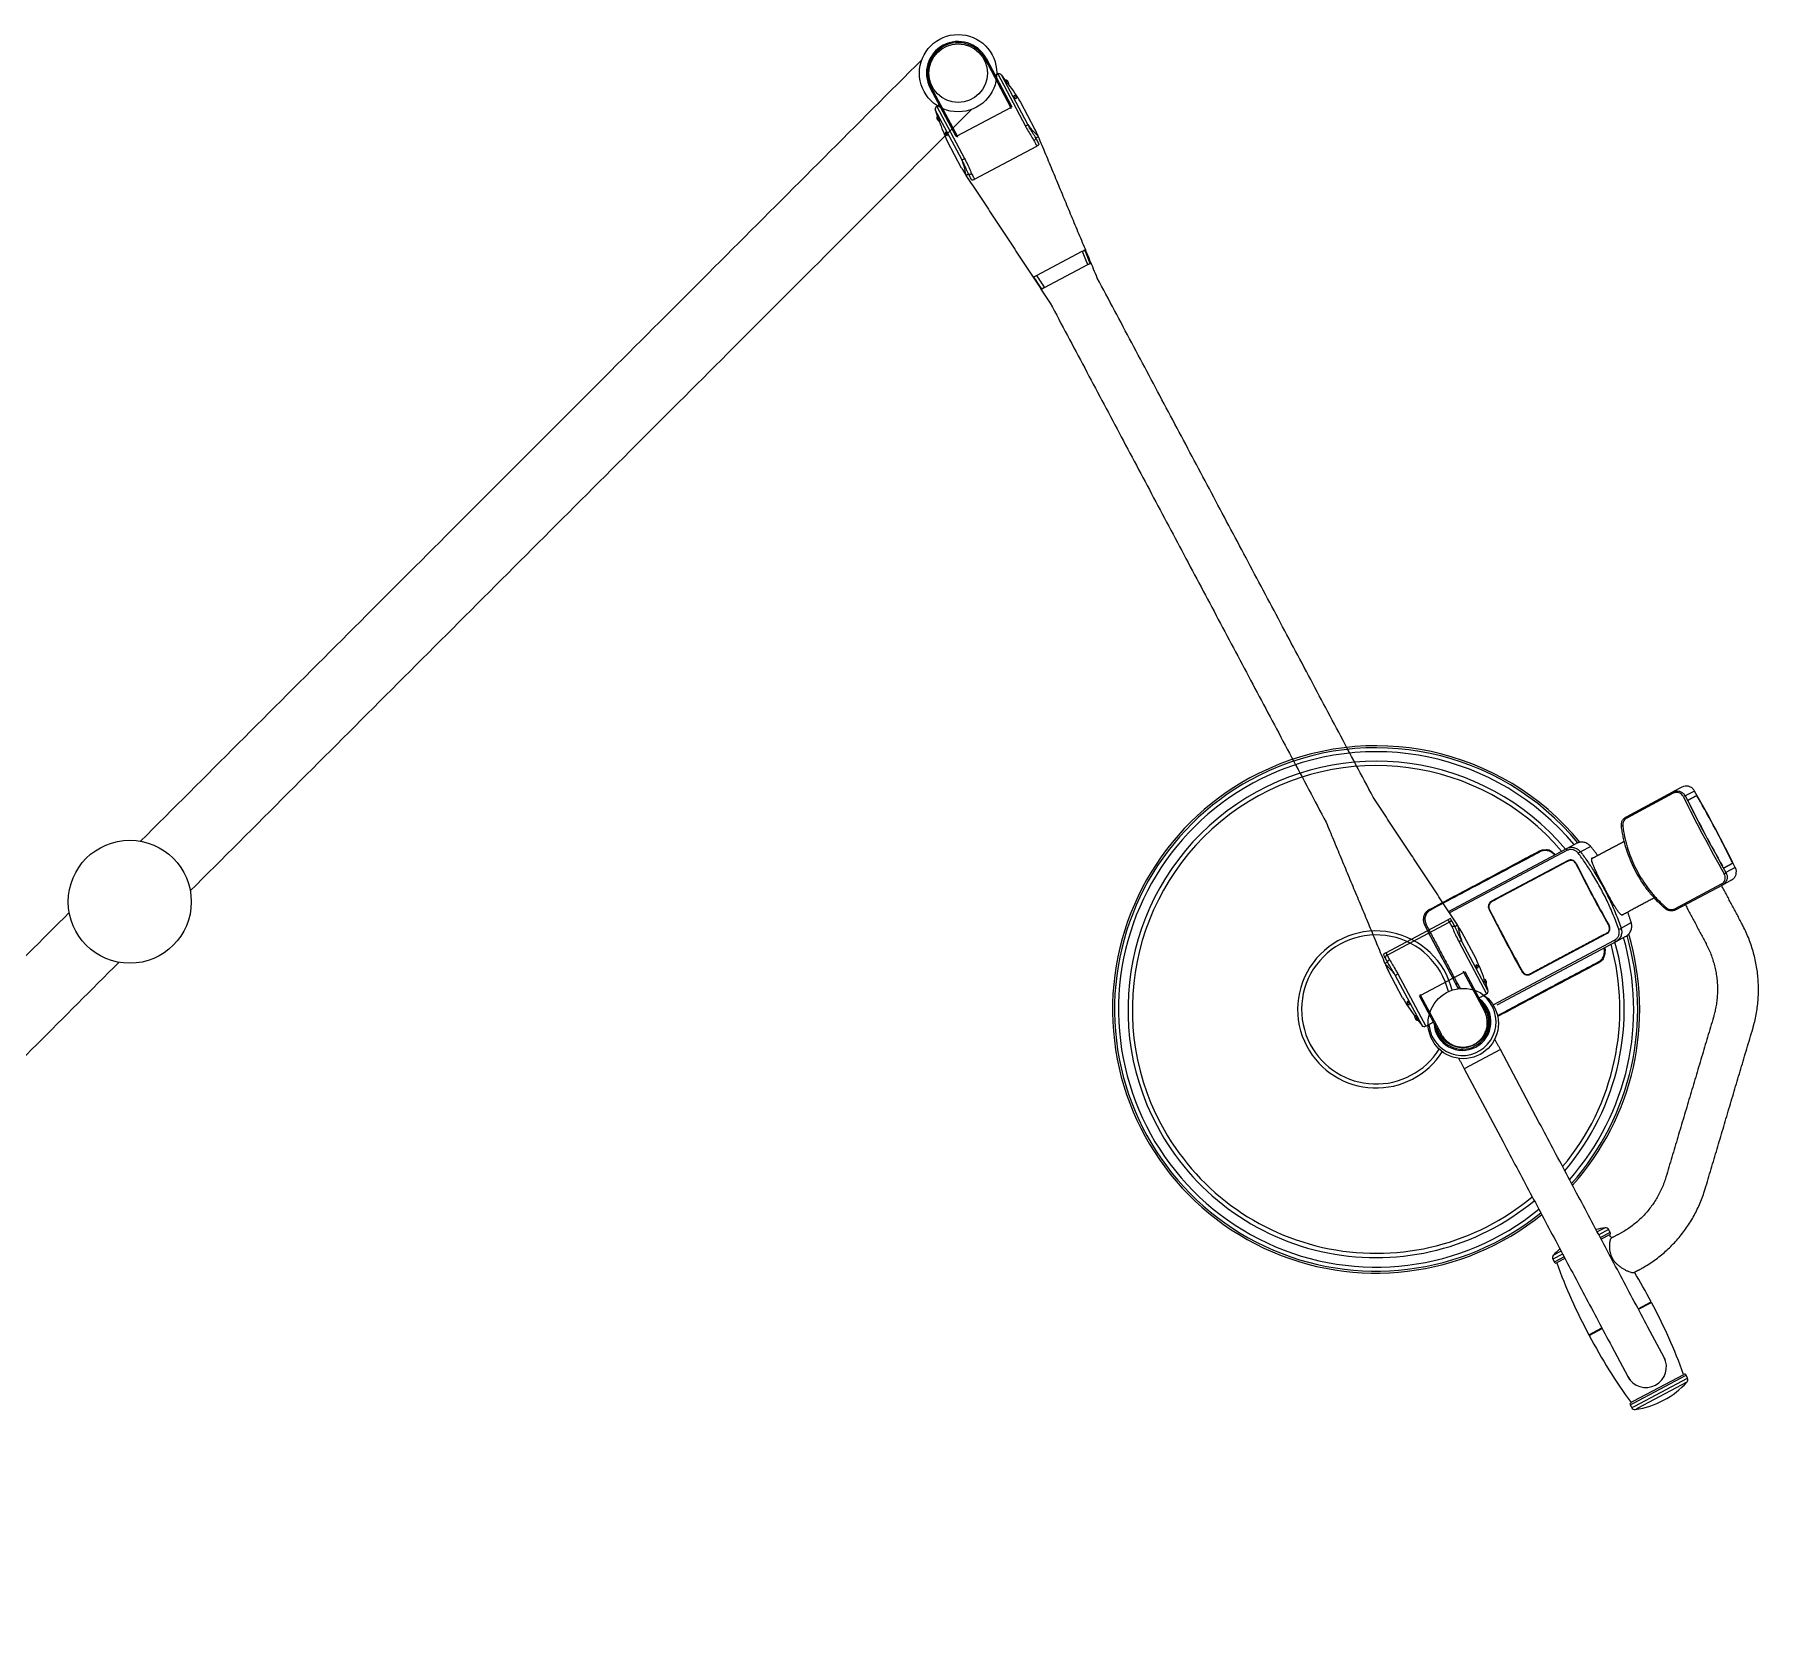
# Model space of a CAD drawing. Header units: millimetres. Extents: x -6176 to 11988, y -1403 to 10916.
# Drawn here: x -2219 to -747, y 5627 to 6980 of the extents above; entities that cross this region are included whole.
import ezdxf

# ---------------------------------------------------------------- set-up
doc = ezdxf.new("R2010")
doc.units = ezdxf.units.MM

# ---------------------------------------------------------------- blocks, each defined once
blk = doc.blocks.new('A$C0C7161BE')
at = {"color": 0, "linetype": 'Continuous'}
for p, q in [((407.1, 1478.1), (406.2, 1477.6)), ((428.2, 1436.2), (406.2, 1477.6)), ((407.1, 1478.1), (429.1, 1436.6)), ((417, 1464.7), (440.7, 1420.1)), ((442.7, 1421.6), (420.1, 1464.1)), ((359.4, 1452.8), (360.3, 1453.2)), ((381.4, 1411.3), (359.4, 1452.8)), ((360.3, 1453.2), (382.3, 1411.8)), ((430.7, 1446), (430.7, 1446.1)), ((430.7, 1446.1), (430.7, 1446.1)), ((430.8, 1445.6), (430.7, 1446)), ((431.1, 1445.2), (430.8, 1445.6)), ((431.4, 1444.6), (431.1, 1445.2)), ((431.8, 1444.1), (431.4, 1444.6)), ((432.1, 1443.7), (431.8, 1444.1)), ((432.3, 1443.4), (432.1, 1443.7)), ((432.5, 1443.4), (432.3, 1443.4)), ((432.5, 1443.4), (432.5, 1443.4)), ((386.3, 1391.6), (363.7, 1434.1)), ((365, 1437), (388.7, 1392.5)), ((382.3, 1411.8), (428.2, 1436.2)), ((429.1, 1436.6), (428.2, 1436.2)), ((428.7, 1435.3), (428.2, 1436.2)), ((448.8, 1417.7), (436.7, 1440.5)), ((372.8, 1415.2), (372.7, 1415.2)), ((372.7, 1415.2), (372.7, 1415.2)), ((373, 1414.9), (372.8, 1415.2)), ((373.2, 1414.4), (373, 1414.9)), ((373.5, 1413.8), (373.2, 1414.4)), ((373.7, 1413.3), (373.5, 1413.8)), ((373.9, 1412.8), (373.7, 1413.3)), ((374, 1412.4), (373.9, 1412.8)), ((373.9, 1412.3), (374, 1412.4)), ((373.9, 1412.2), (373.9, 1412.3)), ((386.1, 1384.4), (374, 1407.2)), ((381.4, 1411.3), (382.3, 1411.8)), ((382.3, 1411.8), (382.8, 1410.9)), ((397.3, 1375), (450.3, 1403.2)), ((451.8, 1411.1), (449.6, 1410.1)), ((389.9, 1378.2), (392, 1379.4)), ((450.1, 1292.7), (489, 1313.4)), ((456.8, 1282.4), (493.8, 1302.1)), ((493.8, 1302.1), (496.1, 1303)), ((456.8, 1282.4), (454.7, 1281.1)), ((1001, 856.1), (993.3, 852)), ((953.6, 830.9), (993.3, 852)), ((993.7, 850.9), (953.9, 829.7)), ((1011.9, 852.8), (1003.9, 848.6)), ((1006.2, 844.7), (1006.1, 844.7)), ((1006.2, 845), (1013.6, 848.9)), ((1013.6, 848.6), (1006.2, 844.7)), ((1014.9, 847.2), (1014.8, 847.1)), ((801.7, 750.1), (902.3, 803.6)), ((902.8, 802), (802.6, 748.8)), ((902.3, 803.6), (910.7, 808.1)), ((923.2, 805.5), (914.5, 800.9)), ((903.8, 793.4), (838.6, 758.7)), ((903.9, 793.1), (904.1, 793.3)), ((1036.8, 787.3), (1036.6, 787.3)), ((1036.8, 787.3), (1044.1, 791.2)), ((1044.3, 791.1), (1036.9, 787.1)), ((1046.6, 787.5), (1038.6, 783.2)), ((1043.6, 793.1), (1043.7, 793.2)), ((995.1, 752.4), (1034.8, 773.5)), ((1035.6, 772.6), (995.8, 751.4)), ((1043.2, 776.6), (1035.6, 772.6)), ((785.7, 751.8), (785.5, 751.7)), ((836.4, 752.4), (836.7, 751.7)), ((836.4, 751.6), (836.7, 751.7)), ((838.9, 758.6), (838.8, 758.4)), ((748.4, 714.8), (801.3, 742.9)), ((749.4, 712.7), (802.5, 741)), ((781.7, 738.3), (781.5, 738.2)), ((807.3, 737.3), (809.4, 738.6)), ((949.1, 735.8), (957.8, 740.5)), ((949.7, 747.2), (950.2, 747.3)), ((810.6, 724.3), (834.3, 679.7)), ((835.5, 682.7), (813, 725.1)), ((825.3, 709.6), (813.2, 732.4)), ((839.9, 670.4), (943.5, 725.5)), ((944.6, 724.2), (843, 670.1)), ((871.7, 696.5), (936.9, 731.1)), ((937, 731.5), (936.8, 731.4)), ((952.9, 728.6), (944.6, 724.2)), ((749.7, 706.7), (747.5, 705.7)), ((762.6, 676.2), (750.5, 699.1)), ((779.2, 652.7), (756.6, 695.2)), ((758.6, 696.7), (782.3, 652.1)), ((815, 698), (777.9, 678.3)), ((815, 698), (814.5, 699.1)), ((832.5, 665.2), (815, 698)), ((815.8, 698.7), (833.1, 666.1)), ((825.3, 704.4), (825.3, 704.5)), ((825.3, 704.5), (825.4, 704.5)), ((825.4, 704), (825.3, 704.4)), ((825.6, 703.5), (825.4, 704)), ((825.8, 702.9), (825.6, 703.5)), ((826, 702.4), (825.8, 702.9)), ((826.3, 701.9), (826, 702.4)), ((826.5, 701.6), (826.3, 701.9)), ((826.6, 701.5), (826.5, 701.6)), ((826.6, 701.6), (826.6, 701.5)), ((864.5, 698.6), (864.8, 698.8)), ((871.6, 696.7), (871.8, 696.8)), ((794.3, 645.4), (777, 678)), ((777.4, 679.3), (777.9, 678.3)), ((777.9, 678.3), (795.4, 645.5)), ((766.9, 673.3), (766.8, 673.4)), ((766.8, 673.4), (766.8, 673.4)), ((767.2, 673.1), (766.9, 673.3)), ((767.5, 672.7), (767.2, 673.1)), ((767.9, 672.1), (767.5, 672.7)), ((768.2, 671.6), (767.9, 672.1)), ((768.4, 671.2), (768.2, 671.6)), ((768.6, 670.8), (768.4, 671.2)), ((768.6, 670.7), (768.6, 670.8)), ((768.6, 670.7), (768.6, 670.7)), ((832.6, 665.3), (832.5, 665.2)), ((832.8, 665.5), (832.6, 665.3)), ((832.9, 665.6), (832.8, 665.5)), ((833, 665.7), (832.9, 665.6)), ((833.1, 665.8), (833, 665.7)), ((833.1, 666.1), (833.2, 666)), ((833.2, 665.9), (833.1, 665.8)), ((833.2, 666), (833.2, 665.9)), ((794.3, 645.4), (794.4, 645.4)), ((794.4, 645.4), (794.4, 645.3)), ((794.4, 645.3), (794.6, 645.3)), ((794.6, 645.3), (794.7, 645.3)), ((794.7, 645.3), (794.9, 645.3)), ((794.9, 645.3), (795, 645.4)), ((795, 645.4), (795.2, 645.4)), ((795.2, 645.4), (795.4, 645.5)), ((846.1, 632.2), (815.2, 615.7)), ((879.3, 569.7), (846.1, 632.2)), ((815.2, 615.7), (848.4, 553.3)), ((935.5, 480.1), (928.8, 476.6)), ((938.5, 478.5), (930.1, 474.1)), ((939.8, 476.2), (931.4, 471.7)), ((939.2, 474.1), (932.1, 470.4)), ((899.2, 457.6), (890.9, 453.2)), ((897.9, 460.1), (891.3, 456.6)), ((900.5, 455.3), (892.1, 450.8)), ((901.2, 453.9), (894.1, 450.2)), ((963.7, 411), (974.7, 416.9)), ((963.9, 410.5), (975, 416.4)), ((921.7, 388.7), (932.8, 394.6)), ((922, 388.2), (933, 394.1)), ((985.8, 369.5), (972, 395.3)), ((941.1, 378.9), (954.9, 353.1)), ((959.6, 330.4), (1004.6, 354.3)), ((960.1, 332.3), (1002.6, 354.9)), ((960.9, 328), (1005.9, 351.9)), ((963.8, 326.3), (1005.4, 348.5)), ((956.9, 328.9), (959.6, 330.4)), ((957.5, 331), (960.1, 332.3)), ((958.2, 326.6), (960.9, 328)), ((961.3, 325), (963.8, 326.3))]:
    blk.add_line(p, q, dxfattribs=at)
at = {"color": 0, "linetype": 'Continuous', "flags": 128}
for points in [[(950.5, 822.9), (950.2, 822.9), (950, 822.9), (949.8, 822.8), (949.6, 822.8), (949.5, 822.7), (949.4, 822.7), (949.4, 822.6), (949.4, 822.6)], [(879.5, 801.7), (879.6, 801.7), (879.7, 801.7), (879.8, 801.7), (879.9, 801.6), (880, 801.5), (880.1, 801.4), (880.2, 801.3), (880.3, 801.1)], [(890.9, 800.3), (890.9, 800.4), (890.9, 800.4)], [(785.7, 751.8), (785.8, 751.9), (785.9, 751.8), (785.9, 751.8), (786, 751.7), (786.1, 751.6), (786.2, 751.5), (786.3, 751.4), (786.4, 751.2)], [(837.7, 757.7), (838.1, 758), (838.9, 758.6)], [(987.5, 753.3), (987.4, 753.1), (987.2, 753), (987, 752.8), (986.9, 752.7), (986.8, 752.6), (986.7, 752.6), (986.6, 752.6), (986.6, 752.6)], [(810.4, 684), (809.3, 686), (802.6, 698.8), (797.3, 708.7), (792.1, 718.5), (786.8, 728.4), (781.7, 738.3), (781.7, 738.3), (781.7, 738.3)], [(930.1, 707.3), (930.2, 707.1), (930.3, 707), (930.3, 706.8), (930.3, 706.7), (930.3, 706.6), (930.3, 706.5), (930.3, 706.4), (930.2, 706.3)], [(935.2, 719.2), (935.4, 716.5), (935.4, 716.5), (935.4, 716.5)], [(935.4, 716.5), (935.5, 716.5), (935.5, 716.5)], [(871.8, 696.8), (870.9, 696.4), (870.4, 696.3)]]:
    blk.add_lwpolyline(points, dxfattribs=at)
at = {"color": 0, "linetype": 'Continuous'}
for centre, radius in [((383.2, 1465.4), 33), ((383.2, 1465.4), 25), ((-323.9, 758.3), 52.5), ((-323.9, 758.3), 52.5), ((814.4, 654.4), 30), ((814.4, 654.4), 30)]:
    blk.add_circle(centre, radius, dxfattribs=at)
for centre, radius, start, end in [((383.2, 1465.4), 27, 28, 208), ((383.2, 1465.4), 26, 28, 208), ((418.1, 1462.5), 2.5, 38.9677, 118), ((250.6, 1327), 218, 37.0535, 38.9677), ((424.1, 1457.7), 1.7, 6.2007, 102.8901), ((424.7, 1456.6), 1.7, 324.226, 109.1193), ((432.4, 1462.3), 9.21, 206.5063, 226.7765), ((250.6, 1327), 218, 31.4017, 36.2919), ((431.2, 1444.5), 1.7, 320.743, 105.3593), ((366.1, 1434.8), 2.5, 118, 197.0323), ((572.2, 1498), 218, 197.0323, 198.9465), ((366.7, 1427.2), 1.7, 133.1098, 229.7993), ((367.3, 1426.1), 1.7, 126.8806, 208), ((367.3, 1426.1), 1.7, 208, 271.7739), ((358.3, 1422.9), 9.21, 9.2235, 29.4937), ((572.2, 1498), 218, 199.7081, 204.5983), ((373.8, 1413.9), 1.7, 130.6407, 208), ((373.8, 1413.9), 1.7, 208, 275.257), ((250.6, 1327), 218, 22.9226, 24.5983), ((572.2, 1498), 218, 211.4017, 213.0771), ((487.1, 1319.2), 6.1, 288.0485, 311.5352), ((446.4, 1297.5), 6.1, 284.4648, 307.9514), ((740, 666.4), 225, 39.3918, 116.5378), ((740, 666.4), 225, 39.392, 116.5378), ((740, 666.4), 223.3, 39.571, 116.5378), ((740, 666.4), 219.9, 39.8072, 116.5378), ((740, 666.4), 211.8, 40.2661, 208), ((740, 666.4), 208.1, 40.4896, 208), ((740, 666.4), 225, 116.5378, 308.9111), ((740, 666.4), 225, 116.5378, 308.9112), ((740, 666.4), 223.3, 116.5378, 308.9968), ((740, 666.4), 219.9, 116.5378, 309.1663), ((995.1, 851.9), 1.79, 176.0702, 215.7059), ((1004.3, 844.8), 3.82, 96.0033, 122.5374), ((2077.4, 1377.5), 1198.5, 206.2181, 209.7819), ((2071.4, 1374.3), 1189.9, 206.2181, 209.7819), ((1009.5, 844.8), 3.28, 177.2213, 216.0364), ((1006.6, 844.5), 0.414, 146.0141, 204.5915), ((2082.2, 1380), 1202, 206.5406, 209.4594), ((-20.9, 261.8), 1189.9, 26.2181, 29.7819), ((1013.2, 848.4), 0.346, 38.1995, 92.0457), ((1011.9, 846.1), 3.28, 19.9636, 58.7787), ((1011.8, 845.8), 3.28, 19.9574, 58.7577), ((-31.7, 256.1), 1202, 26.5406, 29.4594), ((-31.9, 255.9), 1202.2, 26.5528, 29.4472), ((955.4, 830.8), 1.79, 176.0702, 215.7059), ((889.5, 800.9), 1.51, 318.3148, 340.4645), ((904.8, 803.5), 2.52, 176.7546, 215.8999), ((916, 796.1), 5, 106.7362, 133.1146), ((2200.7, 1443), 1445.4, 206.8107, 209.1893), ((1038.6, 790), 3.28, 199.9636, 238.7787), ((1036.8, 787.8), 0.414, 211.4085, 269.9859), ((1035.7, 785.7), 3.82, 293.4625, 319.9966), ((1040.8, 791.4), 3.28, 357.2423, 36.0426), ((1041, 791.2), 3.28, 357.2213, 36.0364), ((1043.7, 791.1), 0.346, 323.9543, 17.8005), ((1036.5, 774.1), 1.79, 200.2941, 239.9298), ((841.2, 754.2), 5.19, 118.3678, 194.6302), ((2126.4, 1403.5), 1445.4, 206.8107, 209.1893), ((996.7, 753), 1.79, 200.2941, 239.9298), ((784, 735.7), 3.44, 111.7042, 131.7248), ((805.3, 737.6), 6.66, 105.4725, 126.8804), ((803.9, 739), 2.45, 57.1668, 125.7902), ((627.1, 618.8), 218, 31.4017, 33.0771), ((946, 739.7), 5, 282.8854, 309.2637), ((740, 666.4), 67, 14.2653, 208), ((740, 666.4), 63.6, 13.8722, 208), ((740, 666.4), 208.1, 319.8934, 15.5104), ((740, 666.4), 211.8, 319.4884, 15.7339), ((740, 666.4), 219.9, 318.6591, 16.1928), ((740, 666.4), 223.3, 318.3355, 16.4263), ((740, 666.4), 225, 318.1721, 16.5939), ((740, 666.4), 225, 318.1723, 16.5938), ((945.9, 726.3), 2.52, 200.1001, 239.2454), ((750.6, 708.5), 6.66, 109.1195, 130.5275), ((750.2, 710.4), 2.45, 110.2098, 178.8332), ((627.1, 618.8), 218, 19.7081, 24.5983), ((935.1, 715.1), 1.5, 75.3677, 97.6994), ((948.7, 789.8), 218, 202.9226, 204.5983), ((814.5, 699.6), 1.65, 289.5287, 325.2963), ((825.5, 702.8), 1.7, 310.6407, 95.257), ((832, 690.7), 1.7, 306.8806, 91.7739), ((841, 693.9), 9.21, 189.1609, 209.431), ((869.5, 701.2), 5.21, 207.5648, 297.5581), ((777, 679.6), 1.65, 270.7036, 306.4713), ((813.7, 655.8), 28.7, 208, 51.5842), ((627.1, 618.8), 218, 17.0323, 18.9465), ((832.6, 689.6), 1.7, 313.1098, 49.7993), ((833.1, 682), 2.5, 298, 17.0323), ((948.7, 789.8), 218, 211.4017, 216.2919), ((768.1, 672.3), 1.7, 140.743, 208), ((768.1, 672.3), 1.7, 208, 285.3593), ((813.7, 655.8), 23.3, 298, 46.8732), ((813.7, 655.8), 24.3, 298, 52.8765), ((774.6, 660.2), 1.7, 144.226, 208), ((774.6, 660.2), 1.7, 208, 289.1193), ((766.9, 654.4), 9.21, 26.5689, 46.8391), ((775.2, 659), 1.7, 186.2007, 282.8901), ((948.7, 789.8), 218, 217.0535, 218.9677), ((781.1, 654.3), 2.5, 218.9677, 298), ((813.7, 655.8), 28.7, 184.4158, 208), ((813.7, 655.8), 24.3, 183.1235, 298), ((813.7, 655.8), 23.3, 189.1268, 298), ((740, 666.4), 67, 208, 327.4682), ((740, 666.4), 63.6, 208, 327.8613), ((740, 666.4), 211.8, 208, 309.5996), ((740, 666.4), 208.1, 208, 309.8106), ((945.8, 407.3), 73.5, 98.0972, 104.2258), ((935.9, 477.1), 3, 28, 98.0972), ((576, 208.3), 450, 35.7861, 36.2059), ((938.5, 475.5), 1.5, 298, 28), ((893.5, 454.6), 3, 137.9028, 208), ((945.8, 407.3), 73.5, 131.7741, 137.9028), ((893.4, 451.5), 1.5, 208, 298), ((1317.6, 602.6), 450, 199.7941, 208.3866), ((576, 208.3), 450, 27.6134, 31.3076), ((579.1, 202.5), 450, 19.7941, 28.3866), ((1320.7, 596.8), 450, 207.6134, 216.2059), ((970.3, 361.3), 17.5, 208, 28), ((1003.3, 353.6), 1.5, 28, 118), ((950.9, 397.8), 73.5, 278.0972, 317.9028), ((1003.2, 350.5), 3, 317.9028, 28), ((958.2, 329.6), 1.5, 118, 208), ((960.8, 328), 3, 208, 278.0972)]:
    blk.add_arc(centre, radius, start, end, dxfattribs=at)
for points in [[(352.2, 1476.9), (-314.6, 810)], [(417, 1464.7), (414.8, 1463.5)], [(-272.2, 767.6), (394.7, 1434.5)], [(367.1, 1438.2), (365, 1437)], [(450.4, 1403.2), (450.3, 1403.2)], [(451.8, 1411.1), (451.4, 1411.9)], [(502, 1290.6), (451.8, 1411.1)], [(389.5, 1379), (389.9, 1378.2)], [(389.9, 1378.2), (461.8, 1269.2)], [(397.3, 1374.9), (397.3, 1375)], [(737.5, 847.6), (502, 1290.6)], [(461.8, 1269.2), (697.3, 826.2)], [(809.4, 738.6), (737.5, 847.6)], [(697.3, 826.2), (747.5, 705.7)], [(951.9, 809.8), (924.7, 795.3)], [(892.4, 798.4), (890.6, 799.9)], [(929.2, 797.8), (923.2, 805.5)], [(1052.5, 739.1), (1034.9, 772.2)], [(837.7, 757.7), (837.6, 757.6)], [(950.2, 747.3), (977.4, 761.8)], [(1004, 755.7), (1021.6, 722.6)], [(-375.6, 749.1), (-936.4, 188.2)], [(802.5, 741), (804.6, 737.1)], [(807.2, 737.4), (805.2, 741)], [(809.8, 737.8), (809.4, 738.6)], [(957.8, 740.5), (954.8, 749.8)], [(-894, 145.8), (-333.2, 706.6)], [(749.7, 706.8), (747.8, 710.5)], [(749.4, 712.7), (751.4, 708.9)], [(934.9, 716.6), (934.7, 718.9)], [(747.5, 705.7), (747.9, 704.9)], [(870.2, 696.3), (870.4, 696.3)], [(827.7, 676.2), (834.3, 679.7)], [(782.3, 652.1), (788.9, 655.6)], [(1028, 659.9), (987.4, 523.3)], [(1020.9, 513.3), (1061.5, 649.9)], [(846.1, 632.2), (841.3, 641.1)], [(810.4, 624.7), (815.2, 615.7)], [(972, 395.3), (879.3, 569.7)], [(848.4, 553.3), (941.1, 378.9)], [(939.8, 476.2), (938.5, 478.5)], [(948.2, 475.2), (940.7, 471.2)], [(890.9, 453.2), (892.1, 450.8)], [(960.1, 441.9), (964.6, 444.3)], [(971, 414.3), (970.8, 414.7)], [(985.9, 369.2), (986.6, 367.7)], [(1005.9, 351.9), (1004.6, 354.3)], [(956.9, 328.9), (958.2, 326.6)]]:
    blk.add_open_spline(points, degree=1, dxfattribs=at)
for points, knots in [([(442.7, 1421.6), (442.6, 1421.5), (442.5, 1421.4), (442.1, 1421), (441.4, 1420.6), (440.9, 1420.3), (440.7, 1420.1), (440.7, 1420.1)], [0, 0, 0, 0, 0.244549, 0.489098, 0.733658, 0.980817, 1, 1, 1, 1]), ([(440.7, 1420.1), (441.2, 1419.1), (442.7, 1416.5), (445.2, 1412.3), (447, 1409.4), (447.9, 1407.9)], [0, 0, 0, 0, 0.2300141, 0.611527, 1, 1, 1, 1]), ([(442.7, 1421.5), (442.7, 1421.6), (442.7, 1421.6), (442.7, 1421.6), (442.7, 1421.6), (442.7, 1421.6), (442.7, 1421.6)], [0, 0, 0, 0, 0.351034, 0.704539, 0.877226, 1, 1, 1, 1]), ([(449.6, 1410.1), (448.7, 1411.4), (447, 1414.2), (444.6, 1418.2), (443.2, 1420.6), (442.7, 1421.5)], [0, 0, 0, 0, 0.385734, 0.778757, 1, 1, 1, 1]), ([(442.7, 1421.5), (443.1, 1420.9), (444, 1419.8), (445.5, 1417.8), (447.2, 1416), (448.7, 1414.4), (449.9, 1413.2), (450.7, 1412.4), (451.2, 1412), (451.4, 1411.8), (451.4, 1411.9), (451.4, 1411.9)], [0, 0, 0, 0, 0.067507, 0.136526, 0.275984, 0.41872, 0.558941, 0.699216, 0.843024, 0.986843, 1, 1, 1, 1]), ([(449.6, 1410), (449.6, 1409.9), (449.6, 1409.6), (449.3, 1409), (448.7, 1408.5), (448.2, 1408.1), (448, 1407.9), (447.9, 1407.9), (447.9, 1407.9)], [0, 0, 0, 0, 0.239428, 0.478851, 0.718398, 0.958123, 0.989722, 1, 1, 1, 1]), ([(447.9, 1407.9), (448.2, 1407.3), (449.1, 1405.6), (449.9, 1404.1), (450.4, 1403.2), (450.4, 1403.2)], [0, 0, 0, 0, 0.39868, 0.999824, 1, 1, 1, 1]), ([(449.6, 1410), (449.6, 1410), (449.6, 1410.1), (449.6, 1410.1), (449.6, 1410.1)], [0, 0, 0, 0, 0.655859, 1, 1, 1, 1]), ([(452.2, 1405), (451.7, 1406), (450.8, 1407.6), (449.9, 1409.4), (449.6, 1410)], [0, 0, 0, 0, 0.631688, 1, 1, 1, 1]), ([(452.2, 1405), (452.2, 1405), (452.2, 1405), (452.2, 1404.8), (452.1, 1404.5), (451.7, 1404), (451.1, 1403.6), (450.6, 1403.3), (450.4, 1403.2)], [0, 0, 0, 0, 0.003841, 0.067149, 0.308966, 0.542437, 0.771129, 1, 1, 1, 1]), ([(386.3, 1391.6), (386.4, 1391.6), (386.6, 1391.6), (387.1, 1391.8), (387.8, 1392.1), (388.4, 1392.3), (388.6, 1392.5), (388.7, 1392.5)], [0, 0, 0, 0, 0.2445491, 0.4890977, 0.7336578, 0.9808167, 1, 1, 1, 1]), ([(392, 1379.4), (391.3, 1380.9), (390, 1384), (388.1, 1388.1), (386.8, 1390.6), (386.3, 1391.6)], [0, 0, 0, 0, 0.385734, 0.778757, 1, 1, 1, 1]), ([(386.3, 1391.6), (386.3, 1391.6), (386.3, 1391.6), (386.3, 1391.6), (386.3, 1391.6), (386.3, 1391.6), (386.3, 1391.6)], [0, 0, 0, 0, 0.351034, 0.704539, 0.877226, 1, 1, 1, 1]), ([(386.3, 1391.6), (386.6, 1390.9), (387.1, 1389.5), (387.8, 1387.2), (388.5, 1384.7), (388.9, 1382.6), (389.2, 1380.9), (389.4, 1379.8), (389.5, 1379.2), (389.5, 1378.9), (389.5, 1379), (389.5, 1379)], [0, 0, 0, 0, 0.067507, 0.136526, 0.275984, 0.41872, 0.558941, 0.699216, 0.843024, 0.986843, 1, 1, 1, 1]), ([(388.7, 1392.5), (389.2, 1391.5), (390.5, 1388.8), (392.6, 1384.4), (394, 1381.2), (394.7, 1379.6)], [0, 0, 0, 0, 0.2300141, 0.611527, 1, 1, 1, 1]), ([(392, 1379.4), (392.2, 1379.3), (392.4, 1379.2), (393.1, 1379.1), (393.8, 1379.3), (394.4, 1379.5), (394.7, 1379.6), (394.7, 1379.6), (394.7, 1379.6)], [0, 0, 0, 0, 0.239428, 0.478851, 0.718398, 0.958123, 0.989722, 1, 1, 1, 1]), ([(392, 1379.4), (392, 1379.4), (392, 1379.4), (392, 1379.4), (392, 1379.4)], [0, 0, 0, 0, 0.655859, 1, 1, 1, 1]), ([(394.7, 1374.5), (394.2, 1375.5), (393.3, 1377.1), (392.4, 1378.8), (392, 1379.4)], [0, 0, 0, 0, 0.631688, 1, 1, 1, 1]), ([(394.7, 1379.6), (395.1, 1379), (396, 1377.4), (396.8, 1375.8), (397.3, 1374.9), (397.3, 1374.9)], [0, 0, 0, 0, 0.39868, 0.999824, 1, 1, 1, 1]), ([(394.7, 1374.5), (394.7, 1374.5), (394.8, 1374.4), (394.9, 1374.3), (395.2, 1374.3), (395.8, 1374.3), (396.5, 1374.6), (397, 1374.8), (397.3, 1374.9)], [0, 0, 0, 0, 0.003841, 0.067149, 0.308966, 0.542437, 0.771129, 1, 1, 1, 1]), ([(489, 1313.4), (489.8, 1311.5), (491.4, 1307.8), (493, 1304), (493.8, 1302.1)], [0, 0, 0, 0, 0.499025, 1, 1, 1, 1]), ([(496.1, 1303), (495.2, 1305), (493.6, 1308.8), (492, 1312.7), (491.2, 1314.6)], [0, 0, 0, 0, 0.499008, 1, 1, 1, 1]), ([(454.7, 1281.1), (453.6, 1282.8), (451.3, 1286.3), (449, 1289.8), (447.9, 1291.6)], [0, 0, 0, 0, 0.499008, 1, 1, 1, 1]), ([(450.1, 1292.7), (451.2, 1291), (453.4, 1287.6), (455.7, 1284.2), (456.8, 1282.4)], [0, 0, 0, 0, 0.499025, 1, 1, 1, 1]), ([(1011.9, 852.8), (1011.4, 853.6), (1010.3, 855.1), (1007.9, 856.5), (1005.2, 857.2), (1002.8, 856.9), (1001.5, 856.3), (1001, 856.1)], [0, 0, 0, 0, 0.2189795, 0.4381415, 0.6565715, 0.8716169, 1, 1, 1, 1]), ([(993.3, 852), (994.1, 852.4), (995.8, 853), (998.4, 852.9), (1000.9, 852), (1002.8, 850.4), (1003.5, 849.1), (1003.9, 848.6)], [0, 0, 0, 0, 0.2099663, 0.419547, 0.6309177, 0.8462405, 1, 1, 1, 1]), ([(1002.2, 848), (1001.9, 848.4), (1001.3, 849.5), (999.8, 850.8), (997.8, 851.6), (995.6, 851.7), (994.3, 851.1), (993.7, 850.9)], [0, 0, 0, 0, 0.154655, 0.370947, 0.582505, 0.791368, 1, 1, 1, 1]), ([(949.4, 822.6), (949.4, 823.5), (949.3, 825.4), (950.3, 828), (951.9, 829.8), (953.1, 830.6), (953.6, 830.9)], [0, 0, 0, 0, 0.276625, 0.553884, 0.828061, 1, 1, 1, 1]), ([(953.9, 829.7), (953.5, 829.5), (952.5, 828.9), (951.3, 827.3), (950.4, 825.2), (950.5, 823.7), (950.5, 822.9)], [0, 0, 0, 0, 0.171071, 0.444386, 0.721939, 1, 1, 1, 1]), ([(986.6, 752.6), (984.5, 754.6), (980.2, 758.5), (974.2, 765.2), (968.7, 772.3), (963.9, 779.9), (959.6, 787.8), (956.1, 796), (953.1, 804.5), (951.2, 811.9), (950.1, 818), (949.6, 821.1), (949.4, 822.6)], [0, 0, 0, 0, 0.108541, 0.217785, 0.329324, 0.441689, 0.550254, 0.659598, 0.771365, 0.883949, 0.941922, 1, 1, 1, 1]), ([(950.5, 822.9), (951, 819.9), (951.9, 813.9), (954.2, 805.2), (957, 796.8), (960.6, 788.6), (964.8, 780.7), (969.6, 773.2), (975, 766.1), (980.9, 759.4), (985.3, 755.4), (987.5, 753.3)], [0, 0, 0, 0, 0.1160089, 0.2250024, 0.3339915, 0.4461492, 0.5583059, 0.667174, 0.7760451, 0.8880194, 1, 1, 1, 1]), ([(785.7, 751.8), (792.7, 755.6), (806.7, 763), (827.4, 774), (847.9, 784.9), (865.2, 794.1), (875.7, 799.7), (879.5, 801.7)], [0, 0, 0, 0, 0.218543, 0.4371, 0.656566, 0.876034, 1, 1, 1, 1]), ([(880.3, 801.1), (876.5, 799.1), (866.9, 794), (851.3, 785.7), (831.7, 775.3), (810.2, 763.9), (794.3, 755.5), (786.4, 751.2)], [0, 0, 0, 0, 0.123946, 0.314295, 0.504757, 0.752203, 1, 1, 1, 1]), ([(879.5, 801.7), (880.5, 802.1), (882.4, 802.9), (884.4, 802.7), (885.3, 802.6)], [0, 0, 0, 0, 0.571842, 1, 1, 1, 1]), ([(890.6, 799.9), (890.2, 800.2), (888.9, 801.1), (886.4, 802), (883.1, 802.3), (881.2, 801.5), (880.3, 801.1)], [0, 0, 0, 0, 0.127673, 0.418543, 0.709325, 1, 1, 1, 1]), ([(890.9, 800.3), (890.6, 800.6), (889.9, 801.2), (888.5, 801.9), (886.9, 802.5), (885.8, 802.6), (885.4, 802.7)], [0, 0, 0, 0, 0.17201, 0.473472, 0.774923, 1, 1, 1, 1]), ([(890.9, 800.3), (890.9, 800.3), (891.6, 799.8), (892.2, 799.2), (892.9, 798.6)], [0, 0, 0, 0, 0.000022, 1, 1, 1, 1]), ([(902.3, 803.6), (903.3, 804.1), (905.4, 804.9), (908.7, 804.8), (911.8, 803.6), (913.7, 802), (914.4, 801), (914.5, 800.9)], [0, 0, 0, 0, 0.240003, 0.479694, 0.720806, 0.964941, 1, 1, 1, 1]), ([(912.6, 799.8), (912.5, 799.9), (911.9, 800.7), (910.4, 801.9), (907.9, 802.9), (905.2, 803), (903.6, 802.3), (902.8, 802)], [0, 0, 0, 0, 0.035267, 0.280598, 0.522091, 0.761212, 1, 1, 1, 1]), ([(923.2, 805.5), (922.4, 806.3), (920.8, 807.9), (917.5, 809.2), (914, 809.4), (911.8, 808.5), (910.7, 808.1)], [0, 0, 0, 0, 0.246218, 0.4927, 0.738038, 1, 1, 1, 1]), ([(947.1, 734.8), (945.6, 738.9), (942.6, 747.1), (937.2, 759.2), (931.1, 771.2), (924.8, 781.9), (918.6, 791.5), (914.6, 797), (912.6, 799.8)], [0, 0, 0, 0, 0.17755, 0.355093, 0.537774, 0.720456, 0.859934, 1, 1, 1, 1]), ([(914.5, 800.9), (916.6, 798.1), (920.6, 792.6), (926.8, 783.2), (933, 772.6), (939.1, 760.7), (944.6, 748.5), (947.6, 740), (949.1, 735.8)], [0, 0, 0, 0, 0.139483, 0.279548, 0.457066, 0.634584, 0.817288, 1, 1, 1, 1]), ([(950.8, 747.7), (950.8, 747.5), (950.6, 747), (949.9, 746.9), (948.9, 747.4), (947.7, 748.5), (946.2, 750.4), (944.6, 752.9), (942.7, 755.9), (940.7, 759.4), (938.6, 763.2), (936.5, 767.2), (934.3, 771.3), (932.1, 775.3), (930.1, 779.3), (928.3, 782.9), (926.7, 786.3), (925.4, 789.3), (924.5, 791.8), (924, 793.7), (924, 795), (924.4, 795.8), (925.1, 795.7), (925.3, 795.7)], [0, 0, 0, 0, 0.018994, 0.069162, 0.117572, 0.167378, 0.215958, 0.265925, 0.314903, 0.3653, 0.414288, 0.464718, 0.513314, 0.563331, 0.611746, 0.661548, 0.710266, 0.760377, 0.80942, 0.859892, 0.908774, 0.959096, 1, 1, 1, 1]), ([(903.9, 793.1), (903.1, 792.6), (898.7, 790.3), (890.8, 786.1), (882, 781.4), (873.2, 776.8), (866.2, 773), (857.5, 768.4), (849, 763.9), (842.2, 760.2), (838.8, 758.4)], [0, 0, 0, 0, 0.040413, 0.202065, 0.363717, 0.444543, 0.606195, 0.68702, 0.84351, 1, 1, 1, 1]), ([(904.1, 793.3), (903.2, 792.8), (898.8, 790.5), (890.9, 786.3), (882.2, 781.6), (873.4, 776.9), (866.3, 773.2), (857.7, 768.6), (849.1, 764), (842.3, 760.4), (838.9, 758.6)], [0, 0, 0, 0, 0.040413, 0.202065, 0.363717, 0.444543, 0.606195, 0.687022, 0.843511, 1, 1, 1, 1]), ([(910.7, 791.1), (910.4, 791.6), (909.8, 792.6), (908.3, 793.6), (906.6, 794.1), (905, 793.9), (904.1, 793.5), (903.8, 793.4)], [0, 0, 0, 0, 0.216819, 0.43365, 0.649992, 0.864664, 1, 1, 1, 1]), ([(910.4, 791), (910.1, 791.4), (909.5, 792.4), (908.1, 793.3), (906.5, 793.7), (905.1, 793.6), (904.3, 793.2), (903.9, 793.1)], [0, 0, 0, 0, 0.216168, 0.432349, 0.647981, 0.861851, 1, 1, 1, 1]), ([(910.4, 791), (911.8, 788.3), (915.8, 780.3), (922.4, 767.4), (930.5, 752.4), (935.9, 742.8), (938.6, 738)], [0, 0, 0, 0, 0.14945, 0.448494, 0.723644, 1, 1, 1, 1]), ([(1034.8, 773.5), (1035.2, 773.7), (1036.2, 774.3), (1037.4, 775.8), (1038.1, 777.9), (1038.1, 780.1), (1037.5, 781.5), (1037.2, 782.2)], [0, 0, 0, 0, 0.127532, 0.341542, 0.559831, 0.779768, 1, 1, 1, 1]), ([(1038.6, 783.2), (1039, 782.4), (1039.7, 780.7), (1039.7, 777.9), (1038.8, 775.4), (1037.3, 773.6), (1036, 772.8), (1035.6, 772.6)], [0, 0, 0, 0, 0.21898, 0.438141, 0.656571, 0.871617, 1, 1, 1, 1]), ([(1043.2, 776.6), (1044, 777.1), (1045.4, 778.1), (1046.9, 780.4), (1047.6, 783), (1047.5, 785.5), (1046.9, 786.9), (1046.6, 787.5)], [0, 0, 0, 0, 0.2099663, 0.419547, 0.6309177, 0.8462405, 1, 1, 1, 1]), ([(785.5, 751.7), (784.9, 751.3), (783.2, 750.3), (781.3, 747.8), (780.2, 744.5), (780.3, 741.1), (781.1, 739.1), (781.5, 738.2)], [0, 0, 0, 0, 0.148329, 0.372514, 0.594677, 0.817008, 1, 1, 1, 1]), ([(781.7, 738.3), (781.2, 739.5), (780.4, 741.7), (780.6, 745.4), (781.9, 748.6), (783.9, 750.7), (785.3, 751.6), (785.7, 751.8)], [0, 0, 0, 0, 0.22786, 0.456077, 0.681268, 0.903667, 1, 1, 1, 1]), ([(786.4, 751.2), (786, 751), (784.7, 750.2), (782.9, 748.3), (781.7, 745.4), (781.5, 742.1), (782.3, 740), (782.7, 738.9)], [0, 0, 0, 0, 0.096336, 0.318548, 0.543492, 0.771707, 1, 1, 1, 1]), ([(838.6, 758.7), (838.1, 758.4), (837.1, 757.7), (836.2, 756.2), (835.7, 754.5), (835.8, 752.9), (836.2, 752), (836.4, 751.6)], [0, 0, 0, 0, 0.2123, 0.424563, 0.637841, 0.853041, 1, 1, 1, 1]), ([(838.8, 758.4), (838.3, 758.1), (837.4, 757.5), (836.5, 756.1), (836.1, 754.5), (836.2, 753), (836.6, 752.1), (836.7, 751.8)], [0, 0, 0, 0, 0.211757, 0.423483, 0.63611, 0.850389, 1, 1, 1, 1]), ([(836.7, 751.8), (837.9, 749.4), (841.6, 742.2), (848.1, 729.8), (856.3, 714.5), (862, 704), (864.9, 698.8)], [0, 0, 0, 0, 0.134307, 0.403006, 0.700874, 1, 1, 1, 1]), ([(995.8, 751.4), (995, 751.1), (993.4, 750.4), (990.7, 750.5), (988.4, 751.3), (987.1, 752.2), (986.6, 752.6)], [0, 0, 0, 0, 0.267562, 0.534633, 0.803984, 1, 1, 1, 1]), ([(987.5, 753.3), (988, 753), (989, 752.2), (990.9, 751.6), (993.1, 751.5), (994.4, 752.1), (995.1, 752.4)], [0, 0, 0, 0, 0.197129, 0.467144, 0.73372, 1, 1, 1, 1]), ([(781.5, 738.2), (783.1, 735), (786.3, 728.7), (791.4, 719.2), (796.6, 709.6), (801.8, 699.9), (806.3, 691.4), (809.1, 686), (810.2, 684)], [0, 0, 0, 0, 0.175694, 0.351388, 0.528463, 0.705534, 0.886982, 1, 1, 1, 1]), ([(782.7, 738.9), (784.4, 735.6), (787.8, 729), (793.1, 719.2), (798.4, 709.3), (803.6, 699.5), (808, 691.1), (810.7, 686.1), (811.7, 684.3)], [0, 0, 0, 0, 0.181672, 0.363717, 0.543954, 0.724593, 0.899123, 1, 1, 1, 1]), ([(801.3, 742.9), (801.4, 742.7), (801.9, 742), (802.2, 741.4), (802.5, 741)], [0, 0, 0, 0, 0.335138, 1, 1, 1, 1]), ([(805.2, 741), (804.9, 741.7), (804.4, 742.6), (803.7, 743.7), (803.5, 744)], [0, 0, 0, 0, 0.665688, 1, 1, 1, 1]), ([(804.6, 737.1), (804.6, 737.1), (804.6, 737.2), (804.9, 737.3), (805.5, 737.5), (806.2, 737.6), (806.9, 737.6), (807.1, 737.4), (807.2, 737.4)], [0, 0, 0, 0, 0.010278, 0.041877, 0.281602, 0.521149, 0.760572, 1, 1, 1, 1]), ([(804.6, 737.1), (805.3, 735.6), (806.7, 732.5), (808.7, 728.1), (810.1, 725.3), (810.6, 724.3)], [0, 0, 0, 0, 0.379105, 0.765016, 1, 1, 1, 1]), ([(807.3, 737.3), (807.3, 737.3), (807.3, 737.3), (807.2, 737.4), (807.2, 737.4)], [0, 0, 0, 0, 0.6572649, 1, 1, 1, 1]), ([(812.9, 725.2), (812.5, 726.2), (811.2, 728.7), (809.3, 732.8), (807.9, 735.8), (807.3, 737.3)], [0, 0, 0, 0, 0.2262049, 0.6095098, 1, 1, 1, 1]), ([(809.8, 737.8), (809.8, 737.8), (809.8, 737.7), (809.9, 737), (810.1, 735.8), (810.4, 734.3), (810.7, 732.6), (811.1, 730.9), (811.6, 729.1), (812.2, 727.2), (812.7, 726), (812.9, 725.3), (812.9, 725.2)], [0, 0, 0, 0, 0.138455, 0.290053, 0.445721, 0.601305, 0.686798, 0.772776, 0.879932, 0.935241, 0.990489, 1, 1, 1, 1]), ([(936.8, 731.4), (937.2, 731.7), (938.1, 732.3), (939, 733.7), (939.3, 735.3), (939.2, 736.8), (938.8, 737.6), (938.6, 738)], [0, 0, 0, 0, 0.2113079, 0.4225787, 0.6349553, 0.8493459, 1, 1, 1, 1]), ([(936.9, 731.1), (937.4, 731.4), (938.3, 732.1), (939.3, 733.6), (939.7, 735.3), (939.5, 736.9), (939.1, 737.8), (938.9, 738.1)], [0, 0, 0, 0, 0.2123, 0.424563, 0.637841, 0.853041, 1, 1, 1, 1]), ([(949.1, 735.8), (949.4, 734.7), (949.9, 732.5), (949.2, 729.2), (947.5, 726.2), (945.6, 724.8), (944.6, 724.2)], [0, 0, 0, 0, 0.2462183, 0.4927, 0.7380385, 1, 1, 1, 1]), ([(952.9, 728.6), (953.9, 729.2), (955.7, 730.5), (957.5, 733.3), (958.4, 736.6), (958.2, 739.1), (957.9, 740.3), (957.8, 740.5)], [0, 0, 0, 0, 0.240003, 0.479694, 0.720806, 0.964941, 1, 1, 1, 1]), ([(1061.5, 649.9), (1061.8, 651), (1062.7, 654), (1063.9, 659.1), (1065, 665.1), (1065.8, 671.1), (1066.3, 677.1), (1066.4, 683.2), (1066.3, 689.3), (1065.8, 695.4), (1065.1, 701.4), (1064, 707.4), (1062.6, 713.3), (1060.9, 719.2), (1058.9, 724.9), (1056.6, 730.6), (1054.4, 735.3), (1053, 738.1), (1052.5, 739.1)], [0, 0, 0, 0, 0.0376786, 0.1037808, 0.1698933, 0.2360156, 0.3021476, 0.368289, 0.4344394, 0.5005984, 0.5667653, 0.6329395, 0.6991205, 0.7653073, 0.8314993, 0.8976955, 0.9638952, 1, 1, 1, 1]), ([(810.6, 724.3), (810.6, 724.3), (810.9, 724.5), (811.5, 724.7), (812.1, 725), (812.7, 725.1), (812.9, 725.1), (813, 725.1)], [0, 0, 0, 0, 0.019183, 0.266342, 0.510902, 0.755451, 1, 1, 1, 1]), ([(813, 725.1), (813, 725.1), (813, 725.1), (813, 725.2), (813, 725.2), (813, 725.2), (812.9, 725.2)], [0, 0, 0, 0, 0.1560374, 0.3628271, 0.7500859, 1, 1, 1, 1]), ([(936.8, 731.4), (935.9, 730.9), (931.5, 728.6), (923.6, 724.4), (914.8, 719.7), (906, 715.1), (899, 711.3), (890.3, 706.7), (881.8, 702.2), (875, 698.5), (871.6, 696.7)], [0, 0, 0, 0, 0.040413, 0.202065, 0.363717, 0.444543, 0.606195, 0.68702, 0.84351, 1, 1, 1, 1]), ([(937, 731.5), (936.1, 731), (931.7, 728.7), (923.8, 724.4), (915, 719.8), (906.2, 715.1), (899.2, 711.4), (890.5, 706.8), (882, 702.2), (875.2, 698.6), (871.8, 696.8)], [0, 0, 0, 0, 0.040413, 0.202065, 0.363717, 0.444543, 0.606195, 0.687022, 0.843511, 1, 1, 1, 1]), ([(943.5, 725.5), (944.3, 726), (945.8, 727.1), (947.2, 729.5), (947.7, 732.2), (947.3, 733.9), (947.1, 734.8)], [0, 0, 0, 0, 0.260654, 0.505504, 0.752496, 1, 1, 1, 1]), ([(1021.6, 722.6), (1021.9, 721.9), (1023.1, 719.7), (1024.9, 715.8), (1026.7, 711.1), (1028.2, 706.2), (1029.5, 701.3), (1030.4, 696.3), (1031.1, 691.2), (1031.4, 686.2), (1031.4, 681.1), (1031.1, 676), (1030.5, 671), (1029.6, 666), (1028.7, 662.3), (1028.1, 660.3), (1028, 659.9)], [0, 0, 0, 0, 0.037668, 0.116093, 0.194526, 0.272963, 0.351405, 0.429855, 0.508317, 0.586794, 0.665287, 0.743799, 0.822334, 0.900892, 0.979475, 1, 1, 1, 1]), ([(747.8, 710.5), (747.4, 711.1), (747, 712.1), (746.5, 713.2), (746.3, 713.6)], [0, 0, 0, 0, 0.665688, 1, 1, 1, 1]), ([(748.4, 714.8), (748.5, 714.6), (748.8, 713.8), (749.2, 713.2), (749.4, 712.7)], [0, 0, 0, 0, 0.335138, 1, 1, 1, 1]), ([(751.4, 708.9), (751.4, 708.9), (751.3, 708.8), (751, 708.7), (750.6, 708.3), (750, 707.8), (749.7, 707.2), (749.7, 706.9), (749.7, 706.8)], [0, 0, 0, 0, 0.010278, 0.041877, 0.281602, 0.521149, 0.760572, 1, 1, 1, 1]), ([(749.7, 706.7), (749.7, 706.7), (749.7, 706.7), (749.7, 706.8), (749.7, 706.8)], [0, 0, 0, 0, 0.6572649, 1, 1, 1, 1]), ([(756.6, 695.2), (756.1, 696.2), (754.6, 698.6), (752.3, 702.5), (750.6, 705.3), (749.7, 706.7)], [0, 0, 0, 0, 0.2262049, 0.6095098, 1, 1, 1, 1]), ([(751.4, 708.9), (752.3, 707.4), (754.1, 704.5), (756.5, 700.3), (758.1, 697.7), (758.6, 696.7)], [0, 0, 0, 0, 0.379105, 0.765016, 1, 1, 1, 1]), ([(843.6, 661.2), (844, 661.4), (848.9, 664), (858.2, 669), (873.8, 677.3), (891.3, 686.7), (910.9, 697.1), (923.7, 703.9), (930.1, 707.3)], [0, 0, 0, 0, 0.013359, 0.165744, 0.318131, 0.545402, 0.77272, 1, 1, 1, 1]), ([(930.1, 707.3), (930.5, 707.5), (931.8, 708.3), (933.5, 710.2), (934.9, 713.2), (934.9, 715.5), (934.9, 716.6)], [0, 0, 0, 0, 0.124154, 0.4154, 0.707674, 1, 1, 1, 1]), ([(933.8, 709.8), (933.8, 709.7), (933.3, 708.6), (932, 707.4), (930.6, 706.6), (930.2, 706.3)], [0, 0, 0, 0, 0.0382237, 0.7125231, 1, 1, 1, 1]), ([(933.9, 709.8), (934, 710.1), (934.5, 710.9), (935.1, 712.4), (935.5, 714.2), (935.6, 715.6), (935.5, 716.4), (935.5, 716.5)], [0, 0, 0, 0, 0.1492868, 0.4066393, 0.6664004, 0.9251063, 1, 1, 1, 1]), ([(747.9, 704.9), (747.9, 704.9), (748, 704.9), (748.5, 704.4), (749.4, 703.6), (750.5, 702.4), (751.7, 701.2), (752.9, 699.9), (754.1, 698.5), (755.3, 696.9), (756.1, 695.9), (756.5, 695.3), (756.6, 695.2)], [0, 0, 0, 0, 0.1384551, 0.2900525, 0.4457215, 0.6013047, 0.686798, 0.7727764, 0.8799318, 0.9352415, 0.9904893, 1, 1, 1, 1]), ([(758.6, 696.7), (758.6, 696.6), (758.3, 696.5), (757.8, 696.2), (757.2, 695.8), (756.8, 695.4), (756.7, 695.3), (756.6, 695.2)], [0, 0, 0, 0, 0.019183, 0.266342, 0.510902, 0.755451, 1, 1, 1, 1]), ([(756.6, 695.2), (756.6, 695.2), (756.6, 695.2), (756.6, 695.2), (756.6, 695.2), (756.6, 695.2), (756.6, 695.2)], [0, 0, 0, 0, 0.1560374, 0.3628271, 0.7500859, 1, 1, 1, 1]), ([(930.2, 706.3), (922.6, 702.3), (907.3, 694.2), (884, 681.8), (862.9, 670.5), (849.3, 663.3), (843.7, 660.3)], [0, 0, 0, 0, 0.269909, 0.539812, 0.810995, 1, 1, 1, 1]), ([(864.5, 698.6), (864.9, 698.1), (865.6, 697.1), (867.1, 696.2), (868.9, 695.8), (870.5, 695.9), (871.3, 696.3), (871.7, 696.5)], [0, 0, 0, 0, 0.216819, 0.43365, 0.649992, 0.864664, 1, 1, 1, 1]), ([(864.9, 698.8), (865.2, 698.3), (865.8, 697.4), (867.3, 696.5), (868.9, 696.1), (870.4, 696.2), (871.2, 696.6), (871.6, 696.7)], [0, 0, 0, 0, 0.215791, 0.431596, 0.646905, 0.860756, 1, 1, 1, 1]), ([(833.1, 666.1), (833.7, 664.9), (834.9, 662.3), (835.7, 658.3), (835.8, 654.1), (835.1, 650), (833.6, 646), (831.5, 642.7), (829.1, 640), (826.7, 637.9), (824, 636.2), (821.1, 635), (818.1, 634.1), (815.1, 633.7), (812.1, 633.8), (808.9, 634.2), (805.8, 635.2), (802.6, 636.7), (799.5, 638.8), (796.6, 641.7), (795.1, 644.1), (794.3, 645.4)], [0, 0, 0, 0, 0.061152, 0.12413, 0.185278, 0.248246, 0.308889, 0.371888, 0.414605, 0.458481, 0.50131, 0.545504, 0.585853, 0.627211, 0.670324, 0.714366, 0.764359, 0.815447, 0.873261, 0.932564, 1, 1, 1, 1]), ([(795.4, 645.5), (796.1, 644.3), (797.6, 642), (800.4, 639.2), (803.3, 637.1), (806.4, 635.6), (809.4, 634.7), (812.4, 634.3), (815.3, 634.2), (818.2, 634.6), (821, 635.4), (823.8, 636.6), (826.4, 638.2), (828.7, 640.2), (831, 642.7), (832.9, 646), (834.4, 649.8), (835, 653.7), (834.9, 657.7), (834.1, 661.6), (833, 664), (832.5, 665.2)], [0, 0, 0, 0, 0.067827, 0.126712, 0.185594, 0.236273, 0.286932, 0.330413, 0.37387, 0.414425, 0.454958, 0.498033, 0.541106, 0.584058, 0.627036, 0.688724, 0.750503, 0.812811, 0.875146, 0.93758, 1, 1, 1, 1]), ([(987.4, 523.3), (987.1, 522.5), (986.4, 520.2), (985, 516.3), (982.9, 511.6), (980.6, 507.1), (978.1, 502.8), (975.2, 498.7), (972.2, 494.7), (968.8, 490.9), (965.3, 487.4), (961.5, 484.1), (957.6, 481), (953.5, 478.2), (950.3, 476.4), (948.6, 475.4), (948.2, 475.2)], [0, 0, 0, 0, 0.03768, 0.11644, 0.195226, 0.274041, 0.352885, 0.431756, 0.510655, 0.58958, 0.668527, 0.747496, 0.826483, 0.905484, 0.980351, 1, 1, 1, 1]), ([(964.6, 444.3), (965.6, 444.9), (968.4, 446.4), (972.8, 449.1), (977.8, 452.4), (982.6, 456.1), (987.2, 460), (991.5, 464.1), (995.7, 468.4), (999.6, 473), (1003.3, 477.8), (1006.8, 482.7), (1010, 487.9), (1012.9, 493.2), (1015.5, 498.6), (1017.8, 504.2), (1019.6, 509.1), (1020.6, 512.2), (1020.9, 513.3)], [0, 0, 0, 0, 0.037667, 0.103564, 0.169466, 0.235368, 0.301272, 0.367178, 0.433089, 0.499005, 0.564926, 0.630854, 0.69679, 0.762734, 0.828686, 0.894648, 0.96062, 1, 1, 1, 1]), ([(940.7, 471.2), (940.5, 471.1), (940.3, 470.9), (939.9, 470), (939.6, 468.8), (939.3, 467.2), (939.1, 465.1), (939.1, 462.7), (939.4, 460.2), (940, 457.7), (940.8, 455.5), (942, 453.2), (943.5, 451.2), (945.2, 449.4), (947, 447.8), (949, 446.3), (951.2, 444.9), (953.6, 443.7), (955.7, 442.8), (957.5, 442.2), (958.8, 441.8), (959.7, 441.8), (959.9, 441.9), (960, 441.9)], [0, 0, 0, 0, 0.045297, 0.090802, 0.13751, 0.185471, 0.234553, 0.287992, 0.342944, 0.386946, 0.432151, 0.476196, 0.5217, 0.563344, 0.605906, 0.65411, 0.703295, 0.760795, 0.819931, 0.868243, 0.917878, 0.96624, 1, 1, 1, 1]), ([(956.5, 350.6), (956.1, 351.1), (955.5, 351.9), (955, 352.8), (954.8, 353.2)], [0, 0, 0, 0, 0.583139, 1, 1, 1, 1])]:
    blk.add_open_spline(points, degree=3, knots=knots, dxfattribs=at)

msp = doc.modelspace()

# ---------------------------------------------------------------- block references
at = {"color": 0}
msp.add_blockref('A$C0C7161BE', (-1813.3, 5481.5), dxfattribs=at)

doc.saveas('drawing.dxf')
